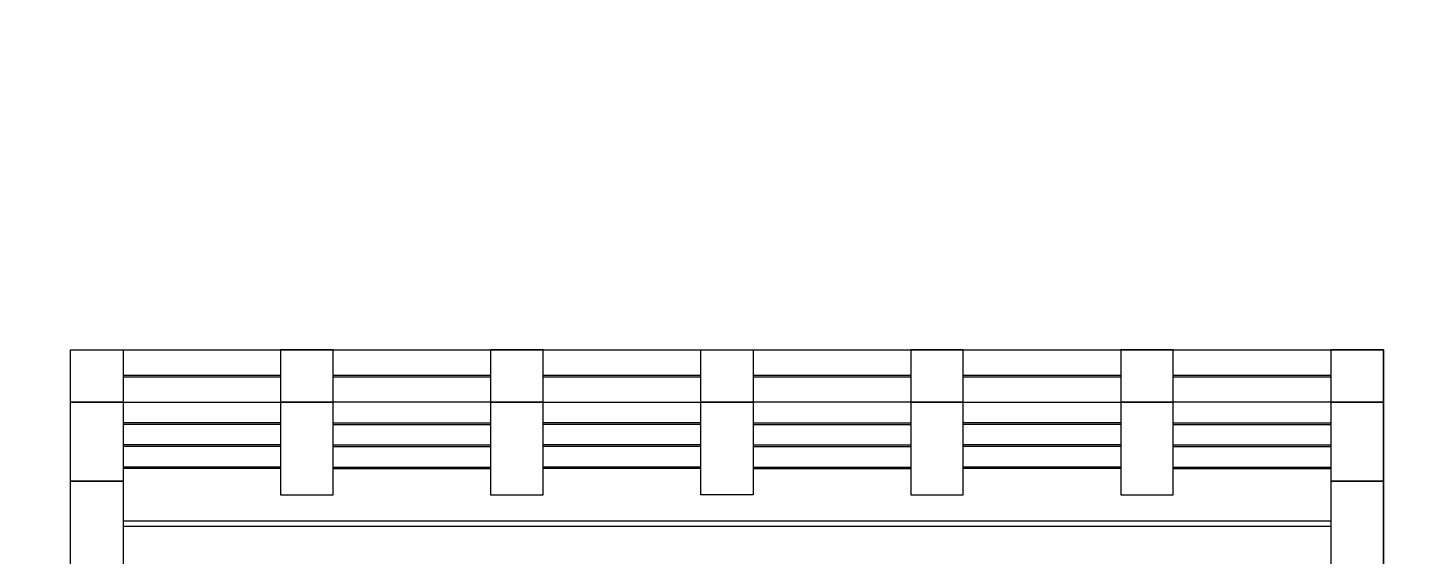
# Model space of a CAD drawing. Header units: metres. Extents: x -470123 to 52933, y -102805 to 420251.
# Drawn here: x -864 to 1765, y 2434 to 3441 of the extents above; entities that cross this region are included whole.
import ezdxf

# ---------------------------------------------------------------- set-up
doc = ezdxf.new("R2010")
doc.units = ezdxf.units.M
for name, color, linetype in [('3', 3, 'Continuous'), ('4', 4, 'Continuous'), ('7', 7, 'Continuous'), ('BH', 3, 'Continuous')]:
    doc.layers.add(name, color=color, linetype=linetype)

msp = doc.modelspace()

# ---------------------------------------------------------------- linework, layer by layer
at = {"layer": '3'}
for p, q in [((-682.49, 2778.94), (-382.49, 2778.94)), ((-682.49, 2775.94), (-382.49, 2775.94)), ((-282.49, 2778.94), (17.51, 2778.94)), ((-282.49, 2775.94), (17.51, 2775.94)), ((117.51, 2778.94), (417.51, 2778.94)), ((117.51, 2775.94), (417.51, 2775.94)), ((517.51, 2778.94), (817.51, 2778.94)), ((517.51, 2775.94), (817.51, 2775.94)), ((917.51, 2778.94), (1217.51, 2778.94)), ((917.51, 2775.94), (1217.51, 2775.94)), ((1317.51, 2778.94), (1617.51, 2778.94)), ((1317.51, 2775.94), (1617.51, 2775.94)), ((-682.49, 2727.44), (-382.49, 2727.44)), ((17.51, 2727.44), (-282.49, 2727.44)), ((117.51, 2727.44), (417.51, 2727.44)), ((817.51, 2727.44), (517.51, 2727.44)), ((917.51, 2727.44), (1217.51, 2727.44)), ((1617.51, 2727.44), (1317.51, 2727.44)), ((-382.49, 2688.4), (-682.49, 2688.4)), ((-382.49, 2685.4), (-682.49, 2685.4)), ((-282.49, 2688.4), (17.51, 2688.4)), ((-282.49, 2685.4), (17.51, 2685.4)), ((417.51, 2688.4), (117.51, 2688.4)), ((417.51, 2685.4), (117.51, 2685.4)), ((517.51, 2688.4), (817.51, 2688.4)), ((517.51, 2685.4), (817.51, 2685.4)), ((1217.51, 2688.4), (917.51, 2688.4)), ((1217.51, 2685.4), (917.51, 2685.4)), ((1317.51, 2688.4), (1617.51, 2688.4)), ((1317.51, 2685.4), (1617.51, 2685.4)), ((-382.49, 2646.35), (-682.49, 2646.35)), ((-382.49, 2643.35), (-682.49, 2643.35)), ((-282.49, 2646.35), (17.51, 2646.35)), ((-282.49, 2643.35), (17.51, 2643.35)), ((417.51, 2646.35), (117.51, 2646.35)), ((417.51, 2643.35), (117.51, 2643.35)), ((517.51, 2646.35), (817.51, 2646.35)), ((517.51, 2643.35), (817.51, 2643.35)), ((1217.51, 2646.35), (917.51, 2646.35)), ((1217.51, 2643.35), (917.51, 2643.35)), ((1317.51, 2646.35), (1617.51, 2646.35)), ((1317.51, 2643.35), (1617.51, 2643.35)), ((-382.49, 2604.31), (-682.49, 2604.31)), ((-282.49, 2604.31), (17.51, 2604.31)), ((417.51, 2604.31), (117.51, 2604.31)), ((517.51, 2604.31), (817.51, 2604.31)), ((1217.51, 2604.31), (917.51, 2604.31)), ((1317.51, 2604.31), (1617.51, 2604.31)), ((-382.49, 2601.31), (-682.49, 2601.31)), ((-282.49, 2601.31), (17.51, 2601.31)), ((417.51, 2601.31), (117.51, 2601.31)), ((517.51, 2601.31), (817.51, 2601.31)), ((1217.51, 2601.31), (917.51, 2601.31)), ((1317.51, 2601.31), (1617.51, 2601.31)), ((1617.51, 2501.31), (-682.49, 2501.31)), ((1617.51, 2491.31), (-682.49, 2491.31))]:
    msp.add_line(p, q, dxfattribs=at)
at = {"layer": '4'}
for p, q in [((-782.49, 2827.44), (1717.51, 2827.44)), ((-782.49, 627.44), (-782.49, 2827.44)), ((1717.51, 2827.44), (1717.51, 627.44))]:
    msp.add_line(p, q, dxfattribs=at)
for points in [[(-782.49, 2827.44), (-682.49, 2827.44), (-682.49, 2727.44), (-782.49, 2727.44)], [(-282.49, 2827.44), (-382.49, 2827.44), (-382.49, 2727.44), (-282.49, 2727.44)], [(117.51, 2827.44), (17.51, 2827.44), (17.51, 2727.44), (117.51, 2727.44)], [(417.51, 2827.44), (517.51, 2827.44), (517.51, 2727.44), (417.51, 2727.44)], [(917.51, 2827.44), (817.51, 2827.44), (817.51, 2727.44), (917.51, 2727.44)], [(1317.51, 2827.44), (1217.51, 2827.44), (1217.51, 2727.44), (1317.51, 2727.44)], [(1717.51, 2827.44), (1617.51, 2827.44), (1617.51, 2727.44), (1717.51, 2727.44)]]:
    msp.add_lwpolyline(points, close=True, dxfattribs=at)
at = {"layer": '7'}
for points in [[(-782.49, 2727.44), (-682.49, 2727.44), (-682.49, 2577.44), (-782.49, 2577.44)], [(-282.49, 2727.44), (-382.49, 2727.44), (-382.49, 2551.31), (-282.49, 2551.31)], [(117.51, 2727.44), (17.51, 2727.44), (17.51, 2551.31), (117.51, 2551.31)], [(417.51, 2727.44), (517.51, 2727.44), (517.51, 2551.31), (417.51, 2551.31)], [(917.51, 2727.44), (817.51, 2727.44), (817.51, 2551.31), (917.51, 2551.31)], [(1317.51, 2727.44), (1217.51, 2727.44), (1217.51, 2551.31), (1317.51, 2551.31)], [(1717.51, 2727.44), (1617.51, 2727.44), (1617.51, 2577.44), (1717.51, 2577.44)], [(-782.49, 2577.44), (-682.49, 2577.44), (-682.49, 627.44), (-782.49, 627.44)], [(1717.51, 2577.44), (1617.51, 2577.44), (1617.51, 627.44), (1717.51, 627.44)]]:
    msp.add_lwpolyline(points, close=True, dxfattribs=at)
at = {"layer": 'BH'}
msp.add_arc((-208594.93, 158722.78), 261527.73, 323.11, 323.11, dxfattribs=at)

doc.saveas('drawing.dxf')
